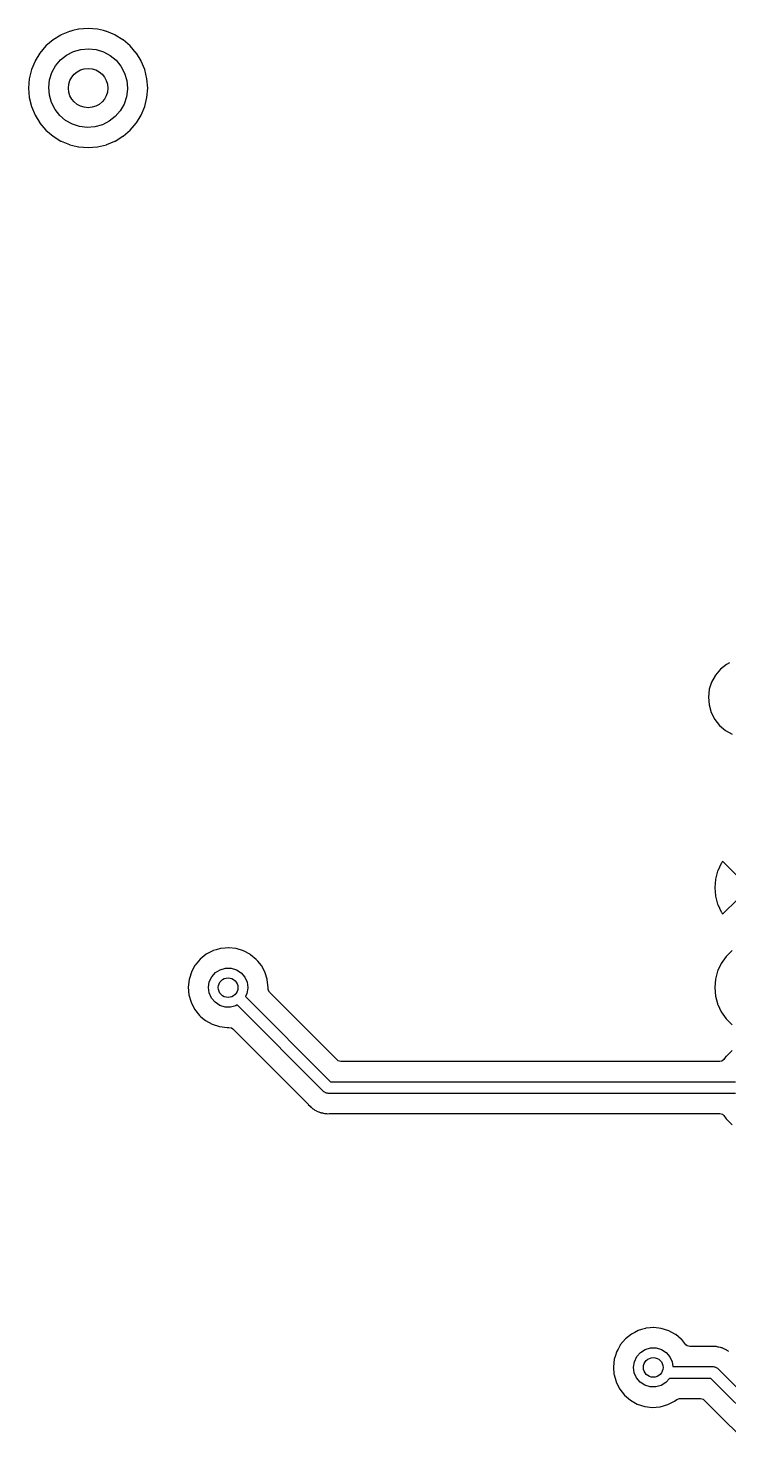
# Model space of a CAD drawing. Extents: x 41 to 172, y -227 to -42.
# Drawn here: x 66.43 to 84.21, y -185.83 to -149.62 of the extents above; entities that cross this region are included whole.
import ezdxf

# ---------------------------------------------------------------- set-up
doc = ezdxf.new("R2010")
doc.units = 0
doc.layers.add('BLACK', color=7, linetype='CONTINUOUS')

msp = doc.modelspace()

# ---------------------------------------------------------------- linework, layer by layer
at = {"layer": 'BLACK', "linetype": 'CONTINUOUS'}
for p, q in [((67.0556, -149.906), (66.875, -150.06)), ((67.0598, -149.903), (67.0556, -149.906)), ((67.2538, -149.784), (67.0598, -149.903)), ((67.0598, -149.903), (67.0598, -149.903)), ((67.258, -149.782), (67.2538, -149.784)), ((67.2626, -149.78), (67.258, -149.782)), ((67.4728, -149.693), (67.2626, -149.78)), ((67.2626, -149.78), (67.2626, -149.78)), ((67.4774, -149.691), (67.4728, -149.693)), ((67.4728, -149.693), (67.4728, -149.693)), ((67.5576, -149.672), (67.4774, -149.691)), ((67.7035, -149.637), (67.5576, -149.672)), ((67.7083, -149.635), (67.7035, -149.637)), ((67.7035, -149.637), (67.7035, -149.637)), ((67.945, -149.617), (67.7083, -149.635)), ((68.1817, -149.635), (67.945, -149.617)), ((68.1865, -149.637), (68.1817, -149.635)), ((68.3324, -149.672), (68.1865, -149.637)), ((68.1865, -149.637), (68.1865, -149.637)), ((68.4126, -149.691), (68.3324, -149.672)), ((68.4172, -149.693), (68.4126, -149.691)), ((68.6274, -149.78), (68.4172, -149.693)), ((68.4172, -149.693), (68.4172, -149.693)), ((68.632, -149.782), (68.6274, -149.78)), ((68.6274, -149.78), (68.6274, -149.78)), ((68.6362, -149.784), (68.632, -149.782)), ((68.8302, -149.903), (68.6362, -149.784)), ((68.8344, -149.906), (68.8302, -149.903)), ((68.8302, -149.903), (68.8302, -149.903)), ((69.015, -150.06), (68.8344, -149.906)), ((66.7182, -150.245), (66.5993, -150.439)), ((66.7208, -150.241), (66.7182, -150.245)), ((66.7182, -150.245), (66.7182, -150.245)), ((66.875, -150.06), (66.7208, -150.241)), ((67.3974, -150.293), (67.5704, -150.203)), ((67.5704, -150.203), (67.7576, -150.148)), ((67.7576, -150.148), (67.952, -150.13)), ((67.952, -150.13), (68.1461, -150.15)), ((68.1461, -150.15), (68.3325, -150.208)), ((68.3325, -150.208), (68.5042, -150.301)), ((69.1692, -150.241), (69.015, -150.06)), ((69.1718, -150.245), (69.1692, -150.241)), ((69.2907, -150.439), (69.1718, -150.245)), ((69.1718, -150.245), (69.1718, -150.245)), ((66.5968, -150.443), (66.5059, -150.662)), ((66.5993, -150.439), (66.5968, -150.443)), ((67.0259, -150.736), (67.1199, -150.565)), ((67.1199, -150.565), (67.2453, -150.416)), ((67.2453, -150.416), (67.3974, -150.293)), ((68.5042, -150.301), (68.6546, -150.425)), ((68.6546, -150.425), (68.7779, -150.577)), ((68.7779, -150.577), (68.8695, -150.749)), ((69.2932, -150.443), (69.2907, -150.439)), ((69.3841, -150.662), (69.2932, -150.443)), ((66.4505, -150.893), (66.4318, -151.13)), ((66.5059, -150.662), (66.4505, -150.893)), ((66.9451, -151.116), (66.9669, -150.922)), ((66.9669, -150.922), (67.0259, -150.736)), ((68.8695, -150.749), (68.926, -150.936)), ((68.926, -150.936), (68.945, -151.13)), ((69.4395, -150.893), (69.3841, -150.662)), ((69.4582, -151.13), (69.4395, -150.893)), ((66.4318, -151.13), (66.4505, -151.367)), ((66.9614, -151.311), (66.9451, -151.116)), ((67.0152, -151.498), (66.9614, -151.311)), ((68.9201, -151.352), (68.8585, -151.537)), ((68.9446, -151.158), (68.9201, -151.352)), ((68.945, -151.13), (68.9446, -151.158)), ((69.4395, -151.367), (69.4582, -151.13)), ((66.4505, -151.367), (66.5059, -151.598)), ((66.5059, -151.598), (66.5968, -151.817)), ((67.1044, -151.672), (67.0152, -151.498)), ((67.2257, -151.825), (67.1044, -151.672)), ((68.7621, -151.706), (68.6346, -151.854)), ((68.8585, -151.537), (68.7621, -151.706)), ((69.2932, -151.817), (69.3841, -151.598)), ((69.3841, -151.598), (69.4395, -151.367)), ((66.5968, -151.817), (66.5993, -151.821)), ((66.5993, -151.821), (66.7182, -152.015)), ((66.7182, -152.015), (66.7182, -152.015)), ((66.7182, -152.015), (66.7208, -152.019)), ((66.7208, -152.019), (66.875, -152.2)), ((67.3743, -151.951), (67.2257, -151.825)), ((67.5447, -152.046), (67.3743, -151.951)), ((67.7303, -152.107), (67.5447, -152.046)), ((68.3066, -152.062), (68.1186, -152.115)), ((68.4808, -151.974), (68.3066, -152.062)), ((68.6346, -151.854), (68.4808, -151.974)), ((69.015, -152.2), (69.1692, -152.019)), ((69.1692, -152.019), (69.1718, -152.015)), ((69.1718, -152.015), (69.2907, -151.821)), ((69.1718, -152.015), (69.1718, -152.015)), ((69.2907, -151.821), (69.2932, -151.817)), ((66.875, -152.2), (67.0556, -152.354)), ((67.0556, -152.354), (67.0598, -152.357)), ((67.0598, -152.357), (67.0598, -152.357)), ((67.0598, -152.357), (67.2538, -152.476)), ((67.9241, -152.13), (67.7303, -152.107)), ((68.1186, -152.115), (67.9241, -152.13)), ((68.6362, -152.476), (68.8302, -152.357)), ((68.8302, -152.357), (68.8344, -152.354)), ((68.8302, -152.357), (68.8302, -152.357)), ((68.8344, -152.354), (69.015, -152.2)), ((67.2538, -152.476), (67.258, -152.478)), ((67.258, -152.478), (67.2626, -152.48)), ((67.2626, -152.48), (67.2626, -152.48)), ((67.2626, -152.48), (67.4728, -152.567)), ((67.4728, -152.567), (67.4774, -152.569)), ((67.4774, -152.569), (67.5576, -152.588)), ((67.5576, -152.588), (67.7035, -152.623)), ((67.7035, -152.623), (67.7035, -152.623)), ((67.7035, -152.623), (67.7083, -152.625)), ((67.7083, -152.625), (67.945, -152.643)), ((67.945, -152.643), (68.1817, -152.625)), ((68.1817, -152.625), (68.1865, -152.623)), ((68.1865, -152.623), (68.3324, -152.588)), ((68.1865, -152.623), (68.1865, -152.623)), ((68.3324, -152.588), (68.4126, -152.569)), ((68.4126, -152.569), (68.4172, -152.567)), ((68.4172, -152.567), (68.6274, -152.48)), ((68.6274, -152.48), (68.632, -152.478)), ((68.6274, -152.48), (68.6274, -152.48)), ((68.632, -152.478), (68.6362, -152.476)), ((84.1541, -165.776), (84, -165.9)), ((84.2331, -165.735), (84.1541, -165.776)), ((83.8664, -166.063), (83.7776, -166.225)), ((83.8699, -166.057), (83.8664, -166.063)), ((83.8728, -166.051), (83.8699, -166.057)), ((83.8699, -166.057), (83.8699, -166.057)), ((84, -165.9), (83.8728, -166.051)), ((83.7178, -166.413), (83.6957, -166.61)), ((83.7196, -166.407), (83.7178, -166.413)), ((83.7757, -166.231), (83.7196, -166.407)), ((83.7776, -166.225), (83.7757, -166.231)), ((83.7757, -166.231), (83.7757, -166.231)), ((83.6957, -166.61), (83.7123, -166.807)), ((83.7123, -166.807), (83.7668, -166.997)), ((83.7668, -166.997), (83.8572, -167.173)), ((83.8572, -167.173), (83.98, -167.328)), ((83.98, -167.328), (84.1307, -167.456)), ((84.1307, -167.456), (84.3033, -167.553)), ((84.0201, -170.839), (83.934, -171.023)), ((84.0256, -170.829), (84.0201, -170.839)), ((84.0494, -170.795), (84.0256, -170.829)), ((84.0614, -170.786), (84.0494, -170.795)), ((84.0731, -170.792), (84.0614, -170.786)), ((84.4359, -171.155), (84.0731, -170.792)), ((83.8756, -171.241), (83.8578, -171.445)), ((83.8775, -171.231), (83.8756, -171.241)), ((83.9302, -171.034), (83.8775, -171.231)), ((83.934, -171.023), (83.9302, -171.034)), ((83.8578, -171.445), (83.8578, -171.455)), ((83.8578, -171.455), (83.8756, -171.659)), ((83.8756, -171.659), (83.8775, -171.669)), ((83.8775, -171.669), (83.9302, -171.866)), ((83.9302, -171.866), (83.934, -171.877)), ((83.934, -171.877), (84.0201, -172.061)), ((84.0739, -172.107), (84.4345, -171.746)), ((84.0201, -172.061), (84.0256, -172.071)), ((84.0256, -172.071), (84.0499, -172.106)), ((84.0499, -172.106), (84.0604, -172.114)), ((84.0604, -172.114), (84.0739, -172.107)), ((71.1159, -173.053), (71.0251, -173.101)), ((71.1214, -173.05), (71.1159, -173.053)), ((71.1159, -173.053), (71.1159, -173.053)), ((71.2001, -173.027), (71.1214, -173.05)), ((71.3052, -172.996), (71.2001, -173.027)), ((71.3111, -172.995), (71.3052, -172.996)), ((71.3052, -172.996), (71.3052, -172.996)), ((71.3172, -172.994), (71.3111, -172.995)), ((71.3173, -172.994), (71.3172, -172.994)), ((71.4256, -172.984), (71.3173, -172.994)), ((71.5081, -172.977), (71.4256, -172.984)), ((71.5142, -172.977), (71.5081, -172.977)), ((71.6986, -172.997), (71.5142, -172.977)), ((71.5142, -172.977), (71.5142, -172.977)), ((71.7048, -172.997), (71.6986, -172.997)), ((71.6986, -172.997), (71.6986, -172.997)), ((71.8937, -173.056), (71.7048, -172.997)), ((72.0677, -173.15), (71.8937, -173.056)), ((84.2973, -173.045), (84.1453, -173.197)), ((70.6584, -173.429), (70.5696, -173.591)), ((70.6619, -173.423), (70.6584, -173.429)), ((70.6648, -173.417), (70.6619, -173.423)), ((70.6619, -173.423), (70.6619, -173.423)), ((70.792, -173.266), (70.6648, -173.417)), ((70.9461, -173.142), (70.792, -173.266)), ((71.0251, -173.101), (70.9461, -173.142)), ((72.0724, -173.154), (72.0677, -173.15)), ((72.2137, -173.271), (72.0724, -173.154)), ((72.0724, -173.154), (72.0724, -173.154)), ((72.2201, -173.276), (72.2137, -173.271)), ((72.224, -173.281), (72.2201, -173.276)), ((72.2572, -173.321), (72.224, -173.281)), ((72.224, -173.281), (72.224, -173.281)), ((72.3451, -173.429), (72.2572, -173.321)), ((72.4379, -173.604), (72.3451, -173.429)), ((84.0197, -173.378), (83.9382, -173.553)), ((84.022, -173.373), (84.0197, -173.378)), ((84.0197, -173.378), (84.0197, -173.378)), ((84.1453, -173.197), (84.022, -173.373)), ((70.5098, -173.779), (70.4877, -173.976)), ((70.5157, -173.761), (70.5098, -173.779)), ((70.5677, -173.597), (70.5157, -173.761)), ((70.5696, -173.591), (70.5677, -173.597)), ((70.5677, -173.597), (70.5677, -173.597)), ((71.0228, -173.844), (71.0831, -173.715)), ((71.0831, -173.715), (71.1769, -173.609)), ((71.1769, -173.609), (71.2968, -173.534)), ((71.2968, -173.534), (71.4331, -173.495)), ((71.4331, -173.495), (71.5749, -173.495)), ((71.5749, -173.495), (71.7107, -173.536)), ((71.7107, -173.536), (71.8297, -173.613)), ((71.8297, -173.613), (71.9222, -173.721)), ((71.9222, -173.721), (71.9809, -173.85)), ((72.4397, -173.61), (72.4379, -173.604)), ((72.4885, -173.771), (72.4397, -173.61)), ((72.4951, -173.793), (72.4885, -173.771)), ((72.5144, -173.99), (72.4951, -173.793)), ((83.8755, -173.776), (83.8568, -173.99)), ((83.877, -173.771), (83.8755, -173.776)), ((83.9298, -173.574), (83.877, -173.771)), ((83.9312, -173.568), (83.9298, -173.574)), ((83.9298, -173.574), (83.9298, -173.574)), ((83.9382, -173.553), (83.9312, -173.568)), ((70.4877, -173.976), (70.5043, -174.173)), ((70.5043, -174.173), (70.5588, -174.363)), ((71.001, -173.984), (71.0228, -173.844)), ((71.0194, -174.124), (71.001, -173.984)), ((71.0765, -174.254), (71.0194, -174.124)), ((71.9773, -174.142), (71.9407, -174.218)), ((72.0009, -174.002), (71.9773, -174.142)), ((71.9809, -173.85), (72.001, -173.99)), ((72.001, -173.99), (72.0009, -174.002)), ((72.514, -174.018), (72.5143, -173.994)), ((72.5169, -174.046), (72.514, -174.018)), ((72.5143, -173.994), (72.5144, -173.99)), ((72.5143, -173.994), (72.5143, -173.994)), ((72.5509, -174.109), (72.5169, -174.046)), ((74.2769, -175.835), (72.5509, -174.109)), ((83.8568, -173.99), (83.8755, -174.204)), ((70.5588, -174.363), (70.6492, -174.539)), ((71.1677, -174.363), (71.0765, -174.254)), ((71.2857, -174.441), (71.1677, -174.363)), ((71.4211, -174.484), (71.2857, -174.441)), ((71.5628, -174.486), (71.4211, -174.484)), ((71.6996, -174.449), (71.5628, -174.486)), ((71.7294, -174.431), (71.6996, -174.449)), ((73.9349, -176.636), (71.7294, -174.431)), ((71.9407, -174.218), (74.1031, -176.38)), ((83.8755, -174.204), (83.877, -174.209)), ((83.877, -174.209), (83.877, -174.209)), ((83.877, -174.209), (83.9271, -174.396)), ((83.9271, -174.396), (83.9312, -174.412)), ((83.9312, -174.412), (83.9335, -174.417)), ((83.9335, -174.417), (83.9335, -174.417)), ((83.9335, -174.417), (84.0195, -174.601)), ((70.6492, -174.539), (70.772, -174.694)), ((70.772, -174.694), (70.7767, -174.698)), ((70.7767, -174.698), (70.7767, -174.698)), ((70.7767, -174.698), (70.8116, -174.728)), ((70.8116, -174.728), (70.9226, -174.822)), ((70.9226, -174.822), (71.0953, -174.919)), ((84.0195, -174.601), (84.022, -174.607)), ((84.022, -174.607), (84.1453, -174.783)), ((84.1453, -174.783), (84.2973, -174.935)), ((71.0953, -174.919), (71.2834, -174.98)), ((71.2834, -174.98), (71.4798, -175.003)), ((71.4798, -175.003), (71.4859, -175.003)), ((71.4859, -175.003), (71.497, -175.002)), ((71.4859, -175.003), (71.4859, -175.003)), ((71.497, -175.002), (71.5177, -175)), ((71.5177, -175), (71.5872, -175.015)), ((71.5872, -175.015), (71.6165, -175.037)), ((71.6165, -175.037), (73.5173, -176.938)), ((84.2973, -175.585), (84.1453, -175.737)), ((74.2978, -175.851), (74.2769, -175.835)), ((74.3659, -175.871), (74.2978, -175.851)), ((83.9858, -175.871), (74.3659, -175.871)), ((84.0335, -175.862), (83.9858, -175.871)), ((84.089, -175.818), (84.0335, -175.862)), ((84.1422, -175.742), (84.089, -175.818)), ((84.1453, -175.737), (84.1422, -175.742)), ((73.952, -176.646), (73.9349, -176.636)), ((73.966, -176.66), (73.952, -176.646)), ((73.9851, -176.665), (73.966, -176.66)), ((74.0022, -176.675), (73.9851, -176.665)), ((74.0219, -176.675), (74.0022, -176.675)), ((74.041, -176.68), (74.0219, -176.675)), ((84.3858, -176.68), (74.041, -176.68)), ((74.1031, -176.38), (84.3877, -176.38)), ((73.5173, -176.938), (73.5253, -176.946)), ((73.5253, -176.946), (73.5253, -176.946)), ((73.5253, -176.946), (73.5296, -176.953)), ((73.5296, -176.953), (73.5354, -176.959)), ((73.5354, -176.959), (73.5813, -177.002)), ((73.5813, -177.002), (73.5841, -177.004)), ((73.5841, -177.004), (73.6047, -177.025)), ((73.6047, -177.025), (73.6078, -177.027)), ((73.6078, -177.027), (73.6082, -177.028)), ((73.6082, -177.028), (73.6172, -177.035)), ((73.6172, -177.035), (73.6509, -177.067)), ((73.6509, -177.067), (73.6578, -177.071)), ((73.6578, -177.071), (73.6578, -177.071)), ((73.6578, -177.071), (73.6697, -177.077)), ((73.6697, -177.077), (73.6862, -177.088)), ((73.6862, -177.088), (73.6969, -177.096)), ((73.6969, -177.096), (73.6969, -177.096)), ((73.6969, -177.096), (73.7031, -177.101)), ((73.7031, -177.101), (73.7455, -177.12)), ((73.7455, -177.12), (73.7562, -177.125)), ((73.7562, -177.125), (73.7967, -177.147)), ((73.7967, -177.147), (73.8043, -177.149)), ((73.8043, -177.149), (73.8043, -177.149)), ((73.8043, -177.149), (73.8174, -177.152)), ((73.8174, -177.152), (73.8361, -177.159)), ((73.8361, -177.159), (73.8558, -177.167)), ((73.8558, -177.167), (73.8637, -177.169)), ((73.8637, -177.169), (73.9014, -177.175)), ((73.9014, -177.175), (73.9131, -177.177)), ((73.9131, -177.177), (73.9501, -177.187)), ((73.9501, -177.187), (73.9501, -177.187)), ((73.9501, -177.187), (73.9578, -177.189)), ((73.9578, -177.189), (73.9793, -177.189)), ((73.9793, -177.189), (73.999, -177.19)), ((73.999, -177.19), (74.0202, -177.193)), ((74.0202, -177.193), (74.0661, -177.189)), ((74.0661, -177.189), (74.078, -177.189)), ((74.078, -177.189), (83.9858, -177.189)), ((83.9858, -177.189), (84.0539, -177.209)), ((84.0539, -177.209), (84.089, -177.242)), ((84.089, -177.242), (84.1453, -177.323)), ((84.1453, -177.323), (84.2973, -177.475)), ((81.7411, -182.794), (81.587, -182.918)), ((81.825, -182.75), (81.7411, -182.794)), ((81.9109, -182.705), (81.825, -182.75)), ((81.9164, -182.702), (81.9109, -182.705)), ((81.9109, -182.705), (81.9109, -182.705)), ((81.9951, -182.679), (81.9164, -182.702)), ((82.1002, -182.648), (81.9951, -182.679)), ((82.1061, -182.647), (82.1002, -182.648)), ((82.1002, -182.648), (82.1002, -182.648)), ((82.1122, -182.646), (82.1061, -182.647)), ((82.1123, -182.646), (82.1122, -182.646)), ((82.2206, -182.636), (82.1123, -182.646)), ((82.3031, -182.629), (82.2206, -182.636)), ((82.3092, -182.629), (82.3031, -182.629)), ((82.4936, -182.649), (82.3092, -182.629)), ((82.3092, -182.629), (82.3092, -182.629)), ((82.4998, -182.649), (82.4936, -182.649)), ((82.4936, -182.649), (82.4936, -182.649)), ((82.6887, -182.708), (82.4998, -182.649)), ((82.8627, -182.802), (82.6887, -182.708)), ((82.8674, -182.806), (82.8627, -182.802)), ((83.0087, -182.923), (82.8674, -182.806)), ((82.8674, -182.806), (82.8674, -182.806)), ((81.4018, -183.175), (81.3646, -183.243)), ((81.4569, -183.075), (81.4018, -183.175)), ((81.4598, -183.069), (81.4569, -183.075)), ((81.4569, -183.075), (81.4569, -183.075)), ((81.587, -182.918), (81.4598, -183.069)), ((81.9719, -183.261), (82.0918, -183.186)), ((82.0918, -183.186), (82.2281, -183.147)), ((82.2281, -183.147), (82.3699, -183.147)), ((82.3699, -183.147), (82.5057, -183.188)), ((82.5057, -183.188), (82.6247, -183.265)), ((83.0151, -182.928), (83.0087, -182.923)), ((83.019, -182.933), (83.0151, -182.928)), ((83.1261, -183.064), (83.019, -182.933)), ((83.019, -182.933), (83.019, -182.933)), ((83.1557, -183.09), (83.1261, -183.064)), ((83.2238, -183.111), (83.1557, -183.09)), ((83.783, -183.111), (83.2238, -183.111)), ((83.7949, -183.11), (83.783, -183.111)), ((83.8408, -183.106), (83.7949, -183.11)), ((83.8487, -183.107), (83.8408, -183.106)), ((83.862, -183.109), (83.8487, -183.107)), ((83.8817, -183.111), (83.862, -183.109)), ((83.9032, -183.111), (83.8817, -183.111)), ((83.9199, -183.115), (83.9032, -183.111)), ((83.9479, -183.122), (83.9199, -183.115)), ((83.9596, -183.124), (83.9479, -183.122)), ((84.0052, -183.132), (83.9596, -183.124)), ((84.0249, -183.14), (84.0052, -183.132)), ((84.0436, -183.147), (84.0249, -183.14)), ((84.0643, -183.152), (84.0436, -183.147)), ((84.0713, -183.156), (84.0643, -183.152)), ((84.1048, -183.174), (84.0713, -183.156)), ((84.0713, -183.156), (84.0713, -183.156)), ((84.1155, -183.179), (84.1048, -183.174)), ((84.1506, -183.195), (84.1155, -183.179)), ((84.1579, -183.198), (84.1506, -183.195)), ((84.1506, -183.195), (84.1506, -183.195)), ((84.1641, -183.203), (84.1579, -183.198)), ((84.1748, -183.211), (84.1641, -183.203)), ((84.1913, -183.222), (84.1748, -183.211)), ((84.2032, -183.228), (84.1913, -183.222)), ((81.3048, -183.431), (81.2827, -183.628)), ((81.3354, -183.335), (81.3048, -183.431)), ((81.3627, -183.249), (81.3354, -183.335)), ((81.3646, -183.243), (81.3627, -183.249)), ((81.3627, -183.249), (81.3627, -183.249)), ((81.796, -183.636), (81.8178, -183.496)), ((81.8178, -183.496), (81.8781, -183.367)), ((81.8781, -183.367), (81.9719, -183.261)), ((82.6247, -183.265), (82.7172, -183.373)), ((82.7172, -183.373), (82.7759, -183.502)), ((82.7759, -183.502), (82.7927, -183.619)), ((84.2101, -183.232), (84.2032, -183.228)), ((81.2827, -183.628), (81.2832, -183.634)), ((81.2832, -183.634), (81.2982, -183.812)), ((81.2982, -183.812), (81.2993, -183.825)), ((81.2993, -183.825), (81.301, -183.831)), ((81.301, -183.831), (81.3426, -183.976)), ((81.8144, -183.776), (81.796, -183.636)), ((81.8715, -183.906), (81.8144, -183.776)), ((81.9627, -184.015), (81.8715, -183.906)), ((82.7105, -183.922), (82.6154, -184.027)), ((82.7118, -183.919), (82.7105, -183.922)), ((83.7579, -183.919), (82.7118, -183.919)), ((82.7927, -183.619), (83.82, -183.619)), ((85.3649, -185.526), (83.7579, -183.919)), ((83.82, -183.619), (83.8391, -183.624)), ((83.8391, -183.624), (83.8588, -183.624)), ((83.8588, -183.624), (83.8759, -183.634)), ((83.8759, -183.634), (83.895, -183.639)), ((83.895, -183.639), (83.909, -183.653)), ((83.909, -183.653), (83.9261, -183.663)), ((83.9261, -183.663), (85.5331, -185.27)), ((81.3426, -183.976), (81.3538, -184.015)), ((81.3538, -184.015), (81.4442, -184.191)), ((81.4442, -184.191), (81.567, -184.346)), ((82.0807, -184.093), (81.9627, -184.015)), ((82.2161, -184.136), (82.0807, -184.093)), ((82.3578, -184.138), (82.2161, -184.136)), ((82.4946, -184.101), (82.3578, -184.138)), ((82.6154, -184.027), (82.4946, -184.101)), ((81.567, -184.346), (81.7176, -184.474)), ((81.7176, -184.474), (81.8903, -184.571)), ((81.8903, -184.571), (82.0784, -184.632)), ((82.0784, -184.632), (82.2748, -184.655)), ((82.2748, -184.655), (82.2809, -184.655)), ((82.2809, -184.655), (82.4658, -184.64)), ((82.2809, -184.655), (82.2809, -184.655)), ((82.4658, -184.64), (82.4658, -184.64)), ((82.4658, -184.64), (82.472, -184.64)), ((82.472, -184.64), (82.6625, -184.587)), ((82.6625, -184.587), (82.668, -184.584)), ((82.668, -184.584), (82.8335, -184.5)), ((82.668, -184.584), (82.668, -184.584)), ((82.8335, -184.5), (82.839, -184.498)), ((82.8335, -184.5), (82.8335, -184.5)), ((82.839, -184.498), (82.8946, -184.454)), ((82.8946, -184.454), (82.9606, -184.428)), ((82.9606, -184.428), (82.9721, -184.427)), ((82.9721, -184.427), (83.495, -184.427)), ((83.495, -184.427), (83.5632, -184.448)), ((83.5632, -184.448), (83.5841, -184.464)), ((83.5841, -184.464), (84.9473, -185.828))]:
    msp.add_line(p, q, dxfattribs=at)
at = {"layer": 'BLACK'}
for centre, radius in [((67.945, -151.13), 0.5), ((71.501, -173.99), 0.25), ((82.296, -183.642), 0.25)]:
    msp.add_circle(centre, radius, dxfattribs=at)

doc.saveas('drawing.dxf')
